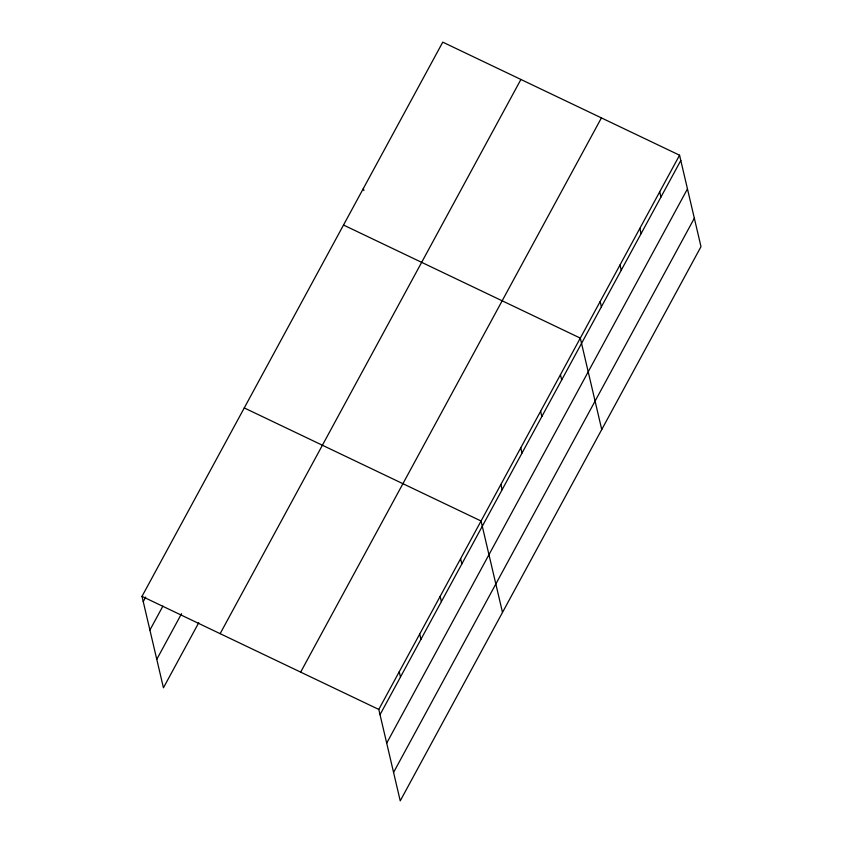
<?xml version="1.0" encoding="UTF-8"?>
<svg xmlns="http://www.w3.org/2000/svg" width="843" height="843" viewBox="0 0 843 843"><rect width="100%" height="100%" fill="white"/><g stroke="black" fill="none" stroke-linecap="round" stroke-linejoin="round"><path stroke-width="1.26" d="M198.769 622.682L163.437 687.783L142.003 596.359L442.765 42.15L679.563 155.217L700.997 246.641L400.235 800.85L378.792 709.437L679.563 155.217M143.236 601.628L145.713 597.055M149.906 630.058L162.92 606.075M156.766 659.352L181.561 613.662M220.139 633.673L520.911 79.463M300.656 672.124L601.417 117.904M380.024 714.695L680.796 160.486M386.695 743.126L687.466 188.916M393.565 772.42L694.337 218.211M343.512 225.039L580.311 338.117L601.744 429.53M244.259 407.928L481.058 521.006L502.502 612.418M142.003 596.359L378.792 709.437M659.711 191.804L660.944 197.062M639.858 228.379L641.091 233.637M620.005 264.955L621.238 270.213M600.163 301.531L601.396 306.799M560.458 374.692L561.691 379.951M540.605 411.268L541.838 416.526M520.753 447.844L521.986 453.113M500.911 484.43L502.143 489.688M460.605 558.688L461.838 563.946M363.365 188.463L363.86 190.571M440.151 596.38L441.384 601.639M419.698 634.062L420.931 639.321M399.245 671.745L400.478 677.013"/></g></svg>
